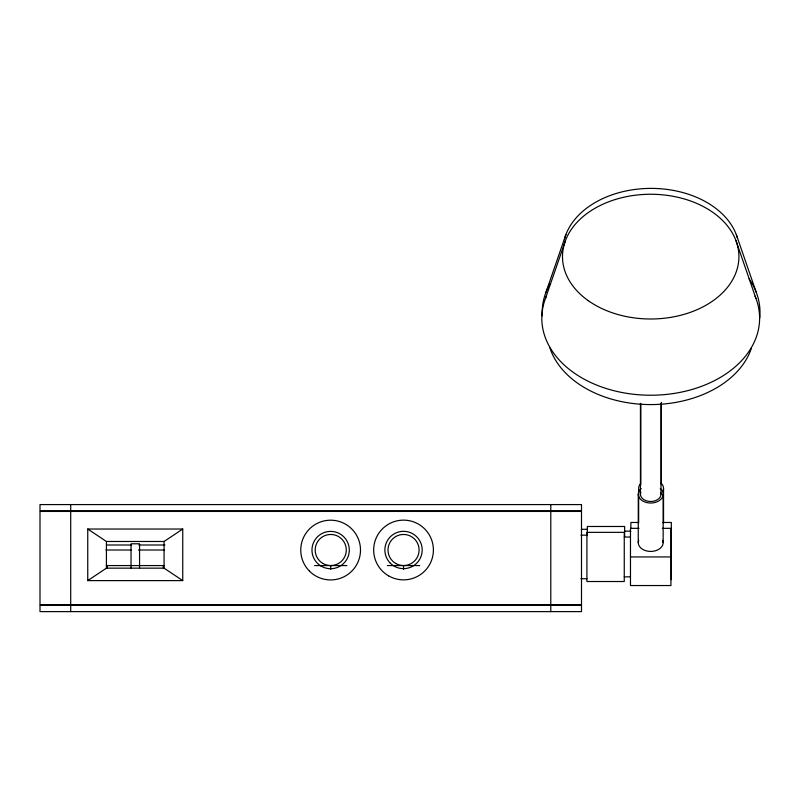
<?xml version="1.0" encoding="UTF-8"?>
<svg xmlns="http://www.w3.org/2000/svg" width="800" height="800" viewBox="0 0 800 800"><rect width="100%" height="100%" fill="white"/><g stroke="black" fill="none" stroke-linecap="round" stroke-linejoin="round"><path stroke-width="1.2" d="M545.91 292.43L565.9 234.61M545.52 298.3L565.51 240.48M87.75 580.61L106.42 568.16L164.07 568.16L182.74 580.61L182.74 529.03L87.75 529.03L87.75 580.61L182.74 580.61M87.75 529.03L106.42 541.48L164.07 541.48L182.74 529.03M638.23 522.47L630.88 522.47L630.88 528.69M662.74 522.47L671.32 522.47L671.32 579.67M639.06 528.34L630.48 528.34L630.48 585.54L670.93 585.54L670.93 528.34L662.35 528.34M581.33 529.29L587.32 529.29M624.65 531.16L630.88 531.16M580.94 535.16L586.92 535.16M624.26 537.03L630.48 537.03M106.6 545L131.42 545M138.87 545L164.94 545M105.93 550.01L131.09 550.01M138.4 550.01L164.33 550.01M630.48 556.94L670.93 556.94M106.3 565.57L164.33 565.57M314.56 565.57L346.92 565.57M387.36 565.57L419.72 565.57M624.26 576.85L630.48 576.85M580.94 578.72L586.92 578.72M736.3 234.61L756.29 292.43M735.91 240.48L755.9 298.3M663.55 488.37L663.55 523.12M663.15 494.24L663.15 542.64M661.37 402.44L661.37 484.63M660.98 403.33L660.98 494.24M640.83 403.68L640.83 484.63M640.44 403.33L640.44 494.24M638.65 523.12L638.65 488.37A12.45 8.8 0 0 1 640.32 483.97M638.26 494.24L638.26 542.64M624.65 536.99L624.65 526.49L587.32 526.49L587.32 535.67M550.79 504.58L550.79 510.81M550.79 511.43L550.79 604.77M550.79 605.39L550.79 611.62M403.54 565.57L403.54 569.3M330.74 565.57L330.74 569.3M164.07 541.48L164.07 568.16M163.34 565.57L163.34 568.06M139.56 568.06L139.56 543.79L131.04 543.79L131.04 568.06M107.34 565.57L107.34 568.06M106.42 541.48L106.42 568.16M70.71 504.58L70.71 510.81M70.71 511.43L70.71 604.77M70.71 605.39L70.71 611.62M755.04 296.16A108.9 77 0 0 1 650.71 395.23A108.9 77 0 0 1 546.38 296.16M751.46 348.06A103.45 73.15 0 0 1 650.71 404.58A103.45 73.15 0 0 1 549.96 348.06M660.63 492.36A10.27 7.26 0 0 1 650.71 501.5A10.27 7.26 0 0 1 640.79 492.36M660.24 488.58A12.45 8.8 0 0 1 659.25 500.64A12.45 8.8 0 0 1 642.17 500.64A12.45 8.8 0 0 1 641.18 488.58M662.73 540.36A12.45 8.8 0 0 1 650.71 551.44A12.45 8.8 0 0 1 638.69 540.36M749.1 278.79A108.9 77 0 0 1 759.68 318.26M542.32 315.89A108.9 77 0 0 1 549.89 283.93M564.43 239.14A88.21 62.37 0 0 1 650.27 188.39A88.21 62.37 0 0 1 737.44 238M660.63 482.71A12.45 8.8 0 0 1 663.12 490.65M581.5 504.58L40 504.58L40 510.81L581.5 510.81L581.5 504.58M581.5 511.43L40 511.43L40 604.77L581.5 604.77L581.5 511.43M624.26 532.35L586.92 532.35L586.92 581.52L624.26 581.52L624.26 532.35M581.5 605.39L40 605.39L40 611.62L581.5 611.62L581.5 605.39M588.34 300.73A88.21 62.37 0 0 0 735.91 272.77A88.21 62.37 0 0 0 627.88 196.38A88.21 62.37 0 0 0 588.34 300.73M309.51 571.18A29.87 29.87 0 0 0 359.48 557.79A29.87 29.87 0 0 0 322.9 521.21A29.87 29.87 0 0 0 309.51 571.18M321.3 566.23A18.67 18.67 0 0 0 349.3 550.06A18.67 18.67 0 0 0 321.3 533.89A18.67 18.67 0 0 0 321.3 566.23M390.33 563.19A18.67 18.67 0 0 0 421.56 554.82A18.67 18.67 0 0 0 398.7 531.96A18.67 18.67 0 0 0 390.33 563.19M388.6 575.86A29.87 29.87 0 0 0 433.4 549.99A29.87 29.87 0 0 0 388.6 524.13A29.87 29.87 0 0 0 388.6 575.86M322.96 563.48A15.56 15.56 0 0 0 346.29 550.01A15.56 15.56 0 0 0 322.96 536.54A15.56 15.56 0 0 0 322.96 563.48M395.77 563.48A15.56 15.56 0 0 0 419.1 550.01A15.56 15.56 0 0 0 395.77 536.54A15.56 15.56 0 0 0 395.77 563.48"/></g></svg>
